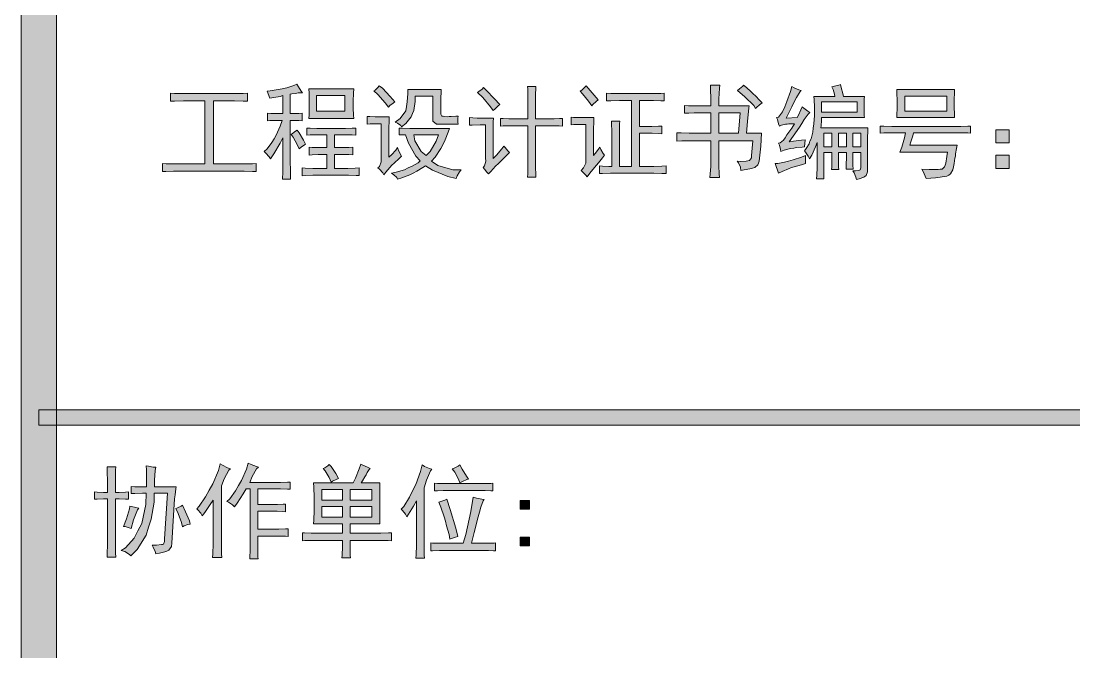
# Model space of a CAD drawing. Header units: millimetres. Extents: x 0 to 586, y 0 to 414.
# Drawn here: x 541.05 to 561.44, y 337.15 to 349.37 of the extents above; entities that cross this region are included whole.
import ezdxf

# ---------------------------------------------------------------- set-up
doc = ezdxf.new("R2010")
doc.units = ezdxf.units.MM

msp = doc.modelspace()

# ---------------------------------------------------------------- hatches: boundary and pattern name
h = msp.add_hatch(color=0)
h.dxf.hatch_style = 2
h.paths.add_polyline_path([(541.736139, 9.860139), (541.048222, 9.860139), (541.048222, 404.223361), (541.736139, 404.223361)])
h = msp.add_hatch(color=0)
h.dxf.hatch_style = 2
h.paths.add_polyline_path([(545.810722, 348.008222), (545.874222, 348.015278), (546.025917, 348.039972), (546.107056, 348.057611), (546.191722, 348.07525), (546.332833, 348.121111), (546.389278, 348.145806), (546.4175, 348.096417), (546.470417, 348.01175), (546.498639, 347.976472), (546.470417, 347.98), (546.413972, 347.98), (546.38575, 347.972944), (546.357528, 347.965889), (546.294028, 347.958833), (546.25875, 347.951778), (546.25875, 347.574306), (546.311667, 347.574306), (546.428083, 347.577833), (546.491583, 347.581361), (546.491583, 347.433194), (546.428083, 347.44025), (546.311667, 347.443778), (546.25875, 347.443778), (546.25875, 346.762917), (546.25875, 346.67825), (546.262278, 346.448944), (546.265806, 346.304306), (546.110583, 346.304306), (546.114111, 346.448944), (546.117639, 346.671194), (546.117639, 346.752333), (546.117639, 347.108639), (546.064722, 347.002806), (545.944778, 346.798194), (545.87775, 346.699417), (545.853056, 346.738222), (545.789556, 346.808778), (545.754278, 346.840528), (545.810722, 346.893444), (545.905972, 347.016917), (545.948306, 347.087472), (545.990639, 347.158028), (546.06825, 347.334417), (546.103528, 347.443778), (546.008278, 347.443778), (545.863639, 347.44025), (545.817778, 347.433194), (545.817778, 347.581361), (545.884806, 347.577833), (545.980056, 347.574306), (546.011806, 347.574306), (546.117639, 347.574306), (546.117639, 347.923556), (546.06825, 347.909444), (545.94125, 347.888278), (545.863639, 347.874167), (545.853056, 347.909444), (545.824833, 347.976472)])
h = msp.add_hatch(color=0)
h.paths.add_polyline_path([(547.489944, 348.054083), (547.486417, 347.969417), (547.479361, 347.814194), (547.479361, 347.743639), (547.479361, 347.680139), (547.486417, 347.546083), (547.489944, 347.482583), (546.622111, 347.482583), (546.625639, 347.553139), (546.629167, 347.69425), (546.629167, 347.761278), (546.629167, 347.824778), (546.625639, 347.972944), (546.622111, 348.054083)])
h.paths.add_polyline_path([(547.317083, 347.620167), (547.317083, 347.923556), (546.770278, 347.923556), (546.770278, 347.620167)])
h = msp.add_hatch(color=0)
h.dxf.hatch_style = 2
h.paths.add_polyline_path([(547.983833, 348.114056), (548.047333, 348.064667), (548.1955, 347.905917), (548.287222, 347.800083), (548.255472, 347.778917), (548.191972, 347.729528), (548.160222, 347.697778), (548.096722, 347.785972), (547.955611, 347.944722), (547.881528, 348.015278), (547.906222, 348.029389), (547.955611, 348.082306)])
h = msp.add_hatch(color=0)
h.dxf.hatch_style = 2
h.paths.add_polyline_path([(549.158583, 347.373222), (549.095083, 347.373222), (549.024528, 347.426139), (549.021, 347.482583), (549.021, 347.912972), (548.678806, 347.912972), (548.678806, 347.807139), (548.654111, 347.637806), (548.629417, 347.574306), (548.604722, 347.510806), (548.498889, 347.383806), (548.41775, 347.320306), (548.400111, 347.345), (548.340139, 347.390861), (548.294278, 347.412028), (548.389528, 347.479056), (548.498889, 347.627222), (548.513, 347.711889), (548.527111, 347.800083), (548.537694, 347.962361), (548.534167, 348.039972), (549.183278, 348.039972), (549.17975, 347.990583), (549.176222, 347.877694), (549.176222, 347.807139), (549.176222, 347.599), (549.176222, 347.56725), (549.197389, 347.528444), (549.218556, 347.524917), (549.239722, 347.517861), (549.299694, 347.514333), (549.3385, 347.517861), (549.377306, 347.517861), (549.4655, 347.524917), (549.514889, 347.528444), (549.507833, 347.489639), (549.507833, 347.412028), (549.514889, 347.373222)])
h = msp.add_hatch(color=0)
h.dxf.hatch_style = 2
h.paths.add_polyline_path([(550.001722, 348.078778), (550.054639, 348.025861), (550.213389, 347.863583), (550.319222, 347.750694), (550.287472, 347.722472), (550.220444, 347.6625), (550.188694, 347.637806), (550.139306, 347.708361), (549.987611, 347.88475), (549.888833, 347.983528), (549.913528, 348.004694), (549.9735, 348.050556)])
h = msp.add_hatch(color=0)
h.dxf.hatch_style = 2
h.paths.add_polyline_path([(550.8625, 347.472), (550.8625, 347.860056), (550.8625, 347.937667), (550.858972, 348.057611), (550.855444, 348.099944), (551.017722, 348.099944), (551.014194, 348.050556), (551.010667, 347.962361), (551.010667, 347.923556), (551.010667, 347.472), (551.328167, 347.472), (551.374028, 347.472), (551.472806, 347.479056), (551.52925, 347.482583), (551.52925, 347.334417), (551.469278, 347.337944), (551.374028, 347.341472), (551.335222, 347.341472), (551.010667, 347.341472), (551.010667, 346.568889), (551.010667, 346.523028), (551.014194, 346.410139), (551.017722, 346.343111), (550.855444, 346.343111), (550.858972, 346.410139), (550.8625, 346.5195), (550.8625, 346.561833), (550.8625, 347.341472), (550.559111, 347.341472), (550.502667, 347.341472), (550.38625, 347.337944), (550.329806, 347.334417), (550.329806, 347.482583), (550.38625, 347.479056), (550.495611, 347.472), (550.545, 347.472)])
h = msp.add_hatch(color=0)
h.dxf.hatch_style = 2
h.paths.add_polyline_path([(552.10075, 347.722472), (552.033722, 347.814194), (551.920833, 347.958833), (551.874972, 348.008222), (551.906722, 348.029389), (551.963167, 348.085833), (551.991389, 348.114056), (552.224222, 347.838889), (552.185417, 347.810667), (552.121917, 347.750694)])
h = msp.add_hatch(color=0)
h.paths.add_polyline_path([(554.404389, 347.722472), (554.404389, 347.853), (554.400861, 348.054083), (554.397333, 348.124639), (554.57725, 348.124639), (554.570194, 348.064667), (554.559611, 347.863583), (554.559611, 347.722472), (555.14875, 347.722472), (555.141694, 347.687194), (555.113472, 347.422611), (555.095833, 347.193306), (555.388639, 347.193306), (555.371, 346.942833), (555.33925, 346.657083), (555.328667, 346.618278), (555.314556, 346.583), (555.254583, 346.530083), (555.208722, 346.5195), (555.159333, 346.505389), (555.049972, 346.484222), (554.986472, 346.473639), (554.975889, 346.537139), (554.940611, 346.625333), (554.915917, 346.653556), (554.986472, 346.650028), (555.088778, 346.653556), (555.120528, 346.660611), (555.155806, 346.667667), (555.191083, 346.720583), (555.194611, 346.762917), (555.219306, 347.048667), (554.559611, 347.048667), (554.559611, 346.639444), (554.559611, 346.561833), (554.563139, 346.410139), (554.570194, 346.336056), (554.383222, 346.336056), (554.393806, 346.406611), (554.404389, 346.55125), (554.404389, 346.628861), (554.404389, 347.048667), (554.041028, 347.048667), (553.988111, 347.048667), (553.839944, 347.045139), (553.748222, 347.041611), (553.748222, 347.203889), (553.829361, 347.200361), (553.984583, 347.193306), (554.058667, 347.193306), (554.404389, 347.193306), (554.404389, 347.588417), (554.104528, 347.588417), (554.079833, 347.588417), (553.977528, 347.584889), (553.896389, 347.581361), (553.896389, 347.729528), (553.974, 347.726), (554.104528, 347.722472), (554.157444, 347.722472)])
h.paths.add_polyline_path([(554.940611, 347.193306), (554.972361, 347.588417), (554.559611, 347.588417), (554.559611, 347.193306)])
h = msp.add_hatch(color=0)
h.dxf.hatch_style = 2
h.paths.add_polyline_path([(555.039389, 348.124639), (555.092306, 348.082306), (555.184028, 347.997639), (555.226361, 347.958833), (555.268694, 347.9165), (555.353361, 347.828306), (555.395694, 347.782444), (555.349833, 347.743639), (555.289861, 347.690722), (555.272222, 347.673083), (555.236944, 347.729528), (555.064083, 347.902389), (554.922972, 348.022333), (554.961778, 348.054083), (555.02175, 348.103472)])
h = msp.add_hatch(color=0)
h.dxf.hatch_style = 2
h.paths.add_polyline_path([(556.154167, 348.022333), (556.133, 348.001167), (556.062444, 347.888278), (556.020111, 347.800083), (555.97425, 347.708361), (555.896639, 347.553139), (555.861361, 347.489639), (556.076556, 347.496694), (556.10125, 347.542556), (556.147111, 347.648389), (556.171806, 347.704833), (556.203556, 347.680139), (556.281167, 347.623694), (556.3235, 347.599), (556.29175, 347.563722), (556.210611, 347.457889), (556.16475, 347.383806), (556.122417, 347.31325), (555.998944, 347.136861), (555.921333, 347.031028), (556.002472, 347.041611), (556.157694, 347.05925), (556.231778, 347.069833), (556.217667, 346.93225), (556.171806, 346.928722), (556.065972, 346.918139), (556.009528, 346.907556), (555.949556, 346.9005), (555.826083, 346.865222), (555.759056, 346.840528), (555.752, 346.882861), (555.730833, 346.964), (555.713194, 347.002806), (555.744944, 347.006333), (555.811972, 347.05925), (555.843722, 347.108639), (555.879, 347.161556), (555.970722, 347.295611), (556.023639, 347.380278), (555.988361, 347.380278), (555.917806, 347.37675), (555.882528, 347.373222), (555.850778, 347.369694), (555.773167, 347.348528), (555.730833, 347.334417), (555.716722, 347.380278), (555.692028, 347.461417), (555.674389, 347.496694), (555.713194, 347.50375), (555.794333, 347.609583), (555.836667, 347.708361), (555.879, 347.807139), (555.946028, 348.004694), (555.970722, 348.099944), (556.016583, 348.071722), (556.108306, 348.032917)])
h = msp.add_hatch(color=0)
h.paths.add_polyline_path([(556.912639, 348.13875), (556.930278, 348.078778), (556.9585, 347.962361), (556.976139, 347.905917), (557.378306, 347.905917), (557.374778, 347.860056), (557.37125, 347.75775), (557.37125, 347.697778), (557.37125, 347.641333), (557.374778, 347.539028), (557.378306, 347.496694), (556.549278, 347.496694), (556.54575, 347.44025), (556.538694, 347.341472), (556.535167, 347.302667), (557.445333, 347.302667), (557.441806, 347.242694), (557.438278, 347.108639), (557.438278, 347.041611), (557.438278, 346.505389), (557.438278, 346.448944), (557.413583, 346.374861), (557.388889, 346.36075), (557.364194, 346.343111), (557.279528, 346.311361), (557.223083, 346.29725), (557.2125, 346.343111), (557.177222, 346.427778), (557.152528, 346.466583), (557.205444, 346.466583), (557.272472, 346.473639), (557.283056, 346.480694), (557.297167, 346.484222), (557.30775, 346.526556), (557.30775, 346.561833), (557.30775, 346.822889), (557.152528, 346.822889), (557.152528, 346.738222), (557.156056, 346.575944), (557.159583, 346.498333), (557.022, 346.498333), (557.025528, 346.575944), (557.029056, 346.738222), (557.029056, 346.822889), (556.873833, 346.822889), (556.873833, 346.702944), (556.877361, 346.537139), (556.880889, 346.491278), (556.743306, 346.491278), (556.746833, 346.537139), (556.750361, 346.702944), (556.750361, 346.822889), (556.595139, 346.822889), (556.595139, 346.311361), (556.4505, 346.311361), (556.457556, 346.385444), (556.464611, 346.530083), (556.464611, 346.600639), (556.464611, 347.016917), (556.432861, 346.93225), (556.358778, 346.7735), (556.316444, 346.699417), (556.29175, 346.748806), (556.238833, 346.826417), (556.217667, 346.854639), (556.252944, 346.9005), (556.305861, 346.992222), (556.3235, 347.041611), (556.344667, 347.087472), (556.376417, 347.214472), (556.387, 347.295611), (556.397583, 347.37675), (556.411694, 347.539028), (556.411694, 347.620167), (556.411694, 347.701306), (556.404639, 347.845944), (556.401111, 347.905917), (556.803278, 347.905917), (556.796222, 347.94825), (556.771528, 348.0435), (556.750361, 348.092889), (556.79975, 348.103472), (556.880889, 348.128167)])
h.paths.add_polyline_path([(557.237194, 347.606056), (557.237194, 347.800083), (556.549278, 347.800083), (556.549278, 347.606056)])
h.paths.add_polyline_path([(557.029056, 346.93225), (557.029056, 347.193306), (556.873833, 347.193306), (556.873833, 346.93225)])
h.paths.add_polyline_path([(557.30775, 346.93225), (557.30775, 347.193306), (557.152528, 347.193306), (557.152528, 346.93225)])
h.paths.add_polyline_path([(556.750361, 346.93225), (556.750361, 347.193306), (556.595139, 347.193306), (556.595139, 346.93225)])
h = msp.add_hatch(color=0)
h.paths.add_polyline_path([(559.124556, 348.039972), (559.121028, 347.98), (559.1175, 347.849472), (559.1175, 347.775389), (559.1175, 347.701306), (559.121028, 347.563722), (559.124556, 347.496694), (558.002722, 347.496694), (558.00625, 347.549611), (558.013306, 347.680139), (558.013306, 347.750694), (558.013306, 347.828306), (558.00625, 347.972944), (558.002722, 348.039972)])
h.paths.add_polyline_path([(558.972861, 347.620167), (558.972861, 347.912972), (558.157944, 347.912972), (558.157944, 347.620167)])
h = msp.add_hatch(color=0)
h.dxf.hatch_style = 2
h.paths.add_polyline_path([(545.091056, 347.962361), (545.182778, 347.962361), (545.352111, 347.965889), (545.429722, 347.969417), (545.429722, 347.814194), (545.352111, 347.817722), (545.182778, 347.82125), (545.091056, 347.82125), (544.773556, 347.82125), (544.773556, 346.600639), (545.2745, 346.600639), (545.366222, 346.600639), (545.5285, 346.604167), (545.599056, 346.607694), (545.599056, 346.452472), (545.5285, 346.456), (545.36975, 346.459528), (545.285083, 346.459528), (544.085639, 346.459528), (543.997444, 346.459528), (543.852806, 346.456), (543.789306, 346.452472), (543.789306, 346.607694), (543.856333, 346.604167), (544.008028, 346.600639), (544.092694, 346.600639), (544.604222, 346.600639), (544.604222, 347.82125), (544.293778, 347.82125), (544.191472, 347.82125), (544.018611, 347.817722), (543.944528, 347.814194), (543.944528, 347.969417), (544.018611, 347.965889), (544.191472, 347.962361), (544.293778, 347.962361)])
h = msp.add_hatch(color=0)
h.dxf.hatch_style = 2
h.paths.add_polyline_path([(553.215528, 347.962361), (553.293139, 347.962361), (553.43425, 347.965889), (553.501278, 347.969417), (553.501278, 347.82125), (553.43425, 347.824778), (553.293139, 347.828306), (553.215528, 347.828306), (553.0215, 347.828306), (553.0215, 347.327361), (553.197889, 347.327361), (553.264917, 347.327361), (553.391917, 347.330889), (553.455417, 347.334417), (553.455417, 347.18625), (553.395444, 347.189778), (553.268444, 347.193306), (553.197889, 347.193306), (553.0215, 347.193306), (553.0215, 346.55125), (553.236694, 346.55125), (553.303722, 346.55125), (553.455417, 346.558306), (553.540083, 346.561833), (553.540083, 346.413667), (553.455417, 346.417194), (553.303722, 346.420722), (553.236694, 346.420722), (552.555833, 346.420722), (552.464111, 346.420722), (552.308889, 346.417194), (552.248917, 346.413667), (552.248917, 346.561833), (552.308889, 346.558306), (552.428833, 346.55125), (552.488806, 346.55125), (552.488806, 347.158028), (552.488806, 347.239167), (552.48175, 347.373222), (552.478222, 347.426139), (552.6405, 347.426139), (552.636972, 347.37675), (552.633444, 347.242694), (552.633444, 347.158028), (552.633444, 346.55125), (552.866278, 346.55125), (552.866278, 347.828306), (552.728694, 347.828306), (552.636972, 347.828306), (552.467639, 347.824778), (552.3865, 347.82125), (552.3865, 347.969417), (552.467639, 347.965889), (552.636972, 347.962361), (552.728694, 347.962361)])
h = msp.add_hatch(color=0)
h.dxf.hatch_style = 2
h.paths.add_polyline_path([(548.177861, 347.510806), (548.174333, 347.443778), (548.170806, 347.288556), (548.170806, 347.203889), (548.170806, 346.731167), (548.220194, 346.777028), (548.304861, 346.86875), (548.340139, 346.918139), (548.350722, 346.879333), (548.389528, 346.798194), (548.41775, 346.752333), (548.368361, 346.706472), (548.273111, 346.618278), (548.230778, 346.575944), (548.188444, 346.533611), (548.110833, 346.441889), (548.075556, 346.388972), (548.050861, 346.431306), (547.990889, 346.498333), (547.959139, 346.523028), (547.990889, 346.55125), (548.022639, 346.642972), (548.022639, 346.699417), (548.022639, 347.380278), (547.9415, 347.380278), (547.807444, 347.37675), (547.751, 347.373222), (547.751, 347.521389), (547.800389, 347.517861), (547.906222, 347.510806), (547.959139, 347.510806)])
h = msp.add_hatch(color=0)
h.dxf.hatch_style = 2
h.paths.add_polyline_path([(550.19575, 347.489639), (550.192222, 347.415556), (550.188694, 347.260333), (550.188694, 347.179194), (550.188694, 346.706472), (550.255722, 346.7735), (550.358028, 346.893444), (550.396833, 346.946361), (550.421528, 346.918139), (550.474444, 346.854639), (550.506194, 346.822889), (550.291, 346.607694), (550.238083, 346.558306), (550.142833, 346.456), (550.096972, 346.406611), (550.06875, 346.441889), (550.019361, 346.501861), (549.994667, 346.530083), (550.022889, 346.561833), (550.047583, 346.653556), (550.040528, 346.713528), (550.040528, 347.359111), (549.938222, 347.359111), (549.783, 347.352056), (549.733611, 347.348528), (549.733611, 347.496694), (549.793583, 347.493167), (549.87825, 347.489639), (549.902944, 347.489639)])
h = msp.add_hatch(color=0)
h.dxf.hatch_style = 2
h.paths.add_polyline_path([(551.892611, 346.473639), (551.938472, 346.523028), (551.984333, 346.618278), (551.984333, 346.667667), (551.984333, 347.366167), (551.913778, 347.366167), (551.860861, 347.366167), (551.7515, 347.362639), (551.698583, 347.359111), (551.698583, 347.50375), (551.747972, 347.500222), (551.857333, 347.496694), (551.913778, 347.496694), (552.139556, 347.496694), (552.136028, 347.422611), (552.1325, 347.267389), (552.1325, 347.18625), (552.1325, 346.762917), (552.167778, 346.80525), (552.22775, 346.886389), (552.255972, 346.925194), (552.273611, 346.882861), (552.319472, 346.80525), (552.347694, 346.769972), (552.305361, 346.720583), (552.22775, 346.625333), (552.188944, 346.579472), (552.153667, 346.533611), (552.061944, 346.420722), (552.009028, 346.350167), (551.980806, 346.385444), (551.920833, 346.448944)])
h = msp.add_hatch(color=0)
h.dxf.hatch_style = 2
h.paths.add_polyline_path([(546.396333, 347.256806), (546.435139, 347.200361), (546.516278, 347.062778), (546.558611, 346.985167), (546.537444, 346.971056), (546.473944, 346.925194), (546.435139, 346.893444), (546.396333, 346.978111), (546.318722, 347.119222), (546.279917, 347.172139), (546.304611, 347.189778), (546.364583, 347.232111)])
h = msp.add_hatch(color=0)
h.dxf.hatch_style = 2
h.paths.add_polyline_path([(547.264167, 347.288556), (547.327667, 347.288556), (547.458194, 347.292083), (547.52875, 347.295611), (547.52875, 347.158028), (547.458194, 347.161556), (547.327667, 347.165083), (547.264167, 347.165083), (547.116, 347.165083), (547.116, 346.918139), (547.200667, 346.918139), (547.260639, 346.918139), (547.394694, 346.921667), (547.472306, 346.925194), (547.472306, 346.777028), (547.394694, 346.780556), (547.271222, 346.784083), (547.225361, 346.784083), (547.116, 346.784083), (547.116, 346.512444), (547.302972, 346.512444), (547.373528, 346.512444), (547.518167, 346.5195), (547.595778, 346.523028), (547.595778, 346.374861), (547.535806, 346.378389), (547.387639, 346.381917), (547.302972, 346.381917), (546.784389, 346.381917), (546.699722, 346.381917), (546.551556, 346.374861), (546.491583, 346.367806), (546.491583, 346.523028), (546.551556, 346.5195), (546.699722, 346.512444), (546.784389, 346.512444), (546.971361, 346.512444), (546.971361, 346.784083), (546.862, 346.784083), (546.7985, 346.784083), (546.685611, 346.777028), (546.629167, 346.769972), (546.629167, 346.925194), (546.685611, 346.921667), (546.7985, 346.918139), (546.862, 346.918139), (546.971361, 346.918139), (546.971361, 347.165083), (546.847889, 347.165083), (546.777333, 347.165083), (546.646806, 347.161556), (546.583306, 347.158028), (546.583306, 347.295611), (546.646806, 347.292083), (546.777333, 347.288556), (546.847889, 347.288556)])
h = msp.add_hatch(color=0)
h.paths.add_polyline_path([(548.371889, 347.295611), (548.431861, 347.292083), (548.572972, 347.288556), (548.650583, 347.288556), (549.345556, 347.288556), (549.320861, 347.218), (549.257361, 347.066306), (549.218556, 346.981639), (549.176222, 346.9005), (549.066861, 346.734694), (548.996306, 346.653556), (549.119778, 346.572417), (549.409056, 346.48775), (549.571333, 346.484222), (549.539583, 346.448944), (549.493722, 346.367806), (549.476083, 346.321944), (549.310278, 346.357222), (549.013944, 346.477167), (548.879889, 346.561833), (548.8305, 346.530083), (548.710556, 346.463056), (548.64, 346.42425), (548.572972, 346.388972), (548.421278, 346.329), (548.340139, 346.304306), (548.326028, 346.336056), (548.266056, 346.3925), (548.223722, 346.420722), (548.308389, 346.438361), (548.470667, 346.48775), (548.54475, 346.523028), (548.618833, 346.558306), (548.73525, 346.625333), (548.774056, 346.660611), (548.689389, 346.748806), (548.548278, 347.002806), (548.495361, 347.165083), (548.371889, 347.165083)])
h.paths.add_polyline_path([(548.890472, 346.762917), (548.968083, 346.840528), (549.088028, 347.041611), (549.130361, 347.165083), (548.650583, 347.165083), (548.675278, 347.045139), (548.795222, 346.844056)])
h = msp.add_hatch(color=0)
h.dxf.hatch_style = 2
h.paths.add_polyline_path([(559.173944, 347.327361), (559.2445, 347.327361), (559.378556, 347.330889), (559.435, 347.334417), (559.435, 347.193306), (559.378556, 347.200361), (559.2445, 347.203889), (559.173944, 347.203889), (558.330806, 347.203889), (558.313167, 347.147444), (558.277889, 347.0275), (558.26025, 346.964), (559.173944, 346.964), (559.159833, 346.9005), (559.142194, 346.798194), (559.138667, 346.752333), (559.131611, 346.71), (559.113972, 346.607694), (559.103389, 346.547722), (559.092806, 346.48775), (559.043417, 346.406611), (559.011667, 346.385444), (558.976389, 346.364278), (558.754139, 346.332528), (558.570694, 346.321944), (558.553056, 346.364278), (558.51425, 346.452472), (558.493083, 346.498333), (558.630667, 346.494806), (558.807056, 346.494806), (558.842333, 346.498333), (558.881139, 346.501861), (558.930528, 346.544194), (558.941111, 346.579472), (558.951694, 346.618278), (558.976389, 346.74175), (558.986972, 346.829944), (558.066222, 346.829944), (558.1015, 346.925194), (558.154417, 347.108639), (558.175583, 347.203889), (557.988611, 347.203889), (557.907472, 347.203889), (557.755778, 347.200361), (557.685222, 347.193306), (557.685222, 347.334417), (557.755778, 347.330889), (557.907472, 347.327361), (557.988611, 347.327361)])
h = msp.add_hatch(color=0)
h.dxf.hatch_style = 2
h.paths.add_polyline_path([(559.921833, 347.263861), (560.179361, 347.263861), (560.179361, 347.009861), (559.921833, 347.009861)])
h = msp.add_hatch(color=0)
h.dxf.hatch_style = 2
h.paths.add_polyline_path([(556.238833, 346.762917), (556.235306, 346.720583), (556.235306, 346.642972), (556.238833, 346.607694), (556.157694, 346.586528), (556.020111, 346.547722), (555.963667, 346.530083), (555.91075, 346.508917), (555.78375, 346.456), (555.713194, 346.420722), (555.653222, 346.607694), (555.699083, 346.611222), (555.829611, 346.635917), (555.91075, 346.657083), (555.995417, 346.67825), (556.157694, 346.731167)])
h = msp.add_hatch(color=0)
h.dxf.hatch_style = 2
h.paths.add_polyline_path([(559.921833, 346.769972), (560.179361, 346.769972), (560.179361, 346.512444), (559.921833, 346.512444)])
h = msp.add_hatch(color=0)
h.dxf.hatch_style = 2
h.paths.add_polyline_path([(575.772139, 341.838139), (575.772139, 341.541806), (541.390417, 341.541806), (541.390417, 341.838139)])
h = msp.add_hatch(color=0)
h.dxf.hatch_style = 2
h.paths.add_polyline_path([(542.720389, 340.240056), (542.720389, 340.427028), (542.716861, 340.673972), (542.713333, 340.737472), (542.886194, 340.737472), (542.879139, 340.673972), (542.875611, 340.427028), (542.875611, 340.240056), (542.949694, 340.240056), (543.073167, 340.247111), (543.126083, 340.250639), (543.126083, 340.109528), (543.073167, 340.113056), (542.949694, 340.116583), (542.875611, 340.116583), (542.875611, 339.266389), (542.875611, 339.213472), (542.879139, 339.072361), (542.886194, 338.987694), (542.713333, 338.987694), (542.716861, 339.072361), (542.720389, 339.213472), (542.720389, 339.266389), (542.720389, 340.116583), (542.646306, 340.116583), (542.519306, 340.113056), (542.473444, 340.109528), (542.473444, 340.250639), (542.519306, 340.247111), (542.646306, 340.240056)])
h = msp.add_hatch(color=0)
h.dxf.hatch_style = 2
h.paths.add_polyline_path([(543.478861, 340.349417), (543.478861, 340.472889), (543.475333, 340.6775), (543.471806, 340.758639), (543.514139, 340.748056), (543.609389, 340.733944), (543.658778, 340.730417), (543.644667, 340.666917), (543.630556, 340.476417), (543.634083, 340.349417), (544.053889, 340.349417), (544.046833, 340.314139), (544.029194, 340.197722), (544.022139, 340.116583), (543.969222, 339.259333), (543.958639, 339.195833), (543.912778, 339.12175), (543.873972, 339.107639), (543.835167, 339.093528), (543.729333, 339.065306), (543.658778, 339.051194), (543.644667, 339.100583), (543.609389, 339.18525), (543.588222, 339.220528), (543.669361, 339.224056), (543.768139, 339.231111), (543.785778, 339.234639), (543.803417, 339.238167), (543.824583, 339.294611), (543.828111, 339.344), (543.881028, 340.225944), (543.627028, 340.225944), (543.6235, 340.053083), (543.570583, 339.725), (543.517667, 339.569778), (543.468278, 339.414556), (543.295417, 339.135861), (543.171944, 339.012389), (543.14725, 339.040611), (543.055528, 339.097056), (542.984972, 339.118222), (543.073167, 339.167611), (543.235444, 339.354583), (543.309528, 339.499222), (543.383611, 339.640333), (543.46475, 340.007222), (543.471806, 340.225944), (543.397722, 340.225944), (543.253083, 340.222417), (543.179, 340.218889), (543.179, 340.356472), (543.253083, 340.352944), (543.404778, 340.349417)])
h = msp.add_hatch(color=0)
h.dxf.hatch_style = 2
h.paths.add_polyline_path([(545.105167, 340.698667), (545.069889, 340.670444), (544.981694, 340.504639), (544.928778, 340.367056), (544.928778, 339.37575), (544.928778, 339.252278), (544.932306, 339.054722), (544.935833, 338.980639), (544.755917, 338.980639), (544.759444, 339.051194), (544.7665, 339.245222), (544.7665, 339.368694), (544.7665, 340.095417), (544.710056, 340.007222), (544.60775, 339.855528), (544.554833, 339.792028), (544.526611, 339.837889), (544.470167, 339.904917), (544.449, 339.926083), (544.498389, 339.979), (544.618333, 340.158917), (544.692417, 340.285917), (544.762972, 340.409389), (544.868806, 340.666917), (544.904083, 340.797444), (544.946417, 340.77275), (545.048722, 340.719833)])
h = msp.add_hatch(color=0)
h.dxf.hatch_style = 2
h.paths.add_polyline_path([(545.648444, 340.730417), (545.609639, 340.698667), (545.521444, 340.5505), (545.475583, 340.434083), (545.987111, 340.434083), (546.071778, 340.434083), (546.209361, 340.437611), (546.25875, 340.441139), (546.25875, 340.303556), (546.209361, 340.307083), (546.071778, 340.310611), (545.987111, 340.310611), (545.630806, 340.310611), (545.630806, 340.01075), (545.948306, 340.01075), (546.015333, 340.01075), (546.121167, 340.014278), (546.167028, 340.017806), (546.167028, 339.869639), (546.114111, 339.873167), (546.008278, 339.876694), (545.948306, 339.876694), (545.630806, 339.876694), (545.630806, 339.530972), (545.965944, 339.530972), (546.040028, 339.530972), (546.170556, 339.5345), (546.219944, 339.538028), (546.219944, 339.389861), (546.170556, 339.393389), (546.047083, 339.396917), (545.973, 339.396917), (545.630806, 339.396917), (545.630806, 339.252278), (545.630806, 339.142917), (545.634333, 338.99475), (545.637861, 338.955944), (545.475583, 338.955944), (545.479111, 338.998278), (545.486167, 339.114694), (545.486167, 339.188778), (545.486167, 340.310611), (545.408556, 340.310611), (545.348583, 340.211833), (545.235694, 340.035444), (545.182778, 339.964889), (545.140444, 340.000167), (545.066361, 340.053083), (545.034611, 340.063667), (545.091056, 340.116583), (545.200417, 340.271806), (545.260389, 340.374111), (545.316833, 340.472889), (545.412083, 340.691611), (545.447361, 340.808028), (545.503806, 340.779806), (545.606111, 340.741)])
h = msp.add_hatch(color=0)
h.paths.add_polyline_path([(547.997944, 340.427028), (547.997944, 339.636806), (547.419389, 339.636806), (547.419389, 339.453361), (547.930917, 339.453361), (548.015583, 339.453361), (548.160222, 339.456889), (548.223722, 339.460417), (548.223722, 339.305194), (548.156694, 339.308722), (548.012056, 339.31225), (547.930917, 339.31225), (547.419389, 339.31225), (547.419389, 339.192306), (547.422917, 339.022972), (547.426444, 338.973583), (547.257111, 338.973583), (547.264167, 339.022972), (547.271222, 339.192306), (547.271222, 339.31225), (546.770278, 339.31225), (546.675028, 339.31225), (546.540972, 339.308722), (546.498639, 339.305194), (546.498639, 339.460417), (546.537444, 339.456889), (546.664444, 339.453361), (546.752639, 339.453361), (547.271222, 339.453361), (547.271222, 339.636806), (546.713833, 339.636806), (546.717361, 339.703833), (546.720889, 339.894333), (546.720889, 340.017806), (546.720889, 340.141278), (546.717361, 340.345889), (546.713833, 340.427028), (547.479361, 340.427028), (547.521694, 340.515222), (547.595778, 340.698667), (547.627528, 340.790389), (547.666333, 340.77275), (547.754528, 340.730417), (547.807444, 340.705722), (547.789806, 340.688083), (547.751, 340.628111), (547.729833, 340.585778), (547.705139, 340.546972), (547.659278, 340.465833), (547.634583, 340.427028)])
h.paths.add_polyline_path([(547.842722, 339.760278), (547.842722, 339.971944), (547.419389, 339.971944), (547.419389, 339.760278)])
h.paths.add_polyline_path([(547.842722, 340.095417), (547.842722, 340.2965), (547.419389, 340.2965), (547.419389, 340.095417)])
h.paths.add_polyline_path([(547.271222, 339.760278), (547.271222, 339.971944), (546.869056, 339.971944), (546.869056, 339.760278)])
h.paths.add_polyline_path([(547.271222, 340.095417), (547.271222, 340.2965), (546.869056, 340.2965), (546.869056, 340.095417)])
h = msp.add_hatch(color=0)
h.dxf.hatch_style = 2
h.paths.add_polyline_path([(547.017222, 340.783333), (547.056028, 340.741), (547.144222, 340.606944), (547.193611, 340.511694), (547.151278, 340.494056), (547.080722, 340.458778), (547.056028, 340.441139), (547.017222, 340.529333), (546.939611, 340.659861), (546.900806, 340.705722), (546.929028, 340.719833), (546.985472, 340.758639)])
h = msp.add_hatch(color=0)
h.dxf.hatch_style = 2
h.paths.add_polyline_path([(549.003361, 340.691611), (548.978667, 340.663389), (548.901056, 340.479944), (548.851667, 340.32825), (548.851667, 339.344), (548.851667, 339.220528), (548.855194, 339.030028), (548.858722, 338.966528), (548.689389, 338.966528), (548.696444, 339.033556), (548.7035, 339.220528), (548.7035, 339.336944), (548.7035, 340.077778), (548.647056, 339.975472), (548.551806, 339.82025), (548.516528, 339.770861), (548.491833, 339.82025), (548.435389, 339.894333), (548.410694, 339.9155), (548.460083, 339.971944), (548.569444, 340.148333), (548.629417, 340.271806), (548.689389, 340.395278), (548.781111, 340.649278), (548.812861, 340.776278), (548.86225, 340.744528), (548.9575, 340.702194)])
h = msp.add_hatch(color=0)
h.dxf.hatch_style = 2
h.paths.add_polyline_path([(549.546639, 340.776278), (549.5925, 340.695139), (549.673639, 340.554028), (549.708917, 340.497583), (549.677167, 340.490528), (549.596028, 340.45525), (549.546639, 340.427028), (549.518417, 340.497583), (549.447861, 340.631639), (549.398472, 340.698667), (549.437278, 340.712778), (549.511361, 340.751583)])
h = msp.add_hatch(color=0)
h.dxf.hatch_style = 2
h.paths.add_polyline_path([(549.9735, 340.412917), (550.040528, 340.412917), (550.146361, 340.416444), (550.181639, 340.419972), (550.181639, 340.271806), (550.146361, 340.275333), (550.037, 340.278861), (549.962917, 340.278861), (549.275, 340.278861), (549.222083, 340.278861), (549.109194, 340.275333), (549.05275, 340.271806), (549.05275, 340.419972), (549.112722, 340.416444), (549.225611, 340.412917), (549.275, 340.412917)])
h = msp.add_hatch(color=0)
h.dxf.hatch_style = 2
h.paths.add_polyline_path([(550.012306, 340.102472), (549.994667, 340.077778), (549.952333, 339.957833), (549.927639, 339.862583), (549.899417, 339.767333), (549.821806, 339.463944), (549.772417, 339.259333), (550.033472, 339.259333), (550.107556, 339.259333), (550.209861, 339.262861), (550.234556, 339.266389), (550.234556, 339.111167), (550.199278, 339.114694), (550.1005, 339.118222), (550.033472, 339.118222), (549.24325, 339.118222), (549.148, 339.118222), (549.017472, 339.114694), (548.982194, 339.111167), (548.982194, 339.266389), (549.017472, 339.262861), (549.140944, 339.259333), (549.229139, 339.259333), (549.610139, 339.259333), (549.659528, 339.428667), (549.754778, 339.873167), (549.800639, 340.148333), (549.864139, 340.134222), (549.969972, 340.109528)])
h = msp.add_hatch(color=0)
h.dxf.hatch_style = 2
h.paths.add_polyline_path([(549.292639, 340.109528), (549.359667, 339.911972), (549.469028, 339.552139), (549.507833, 339.389861), (549.461972, 339.37575), (549.384361, 339.347528), (549.352611, 339.336944), (549.334972, 339.425139), (549.289111, 339.598), (549.264417, 339.686194), (549.239722, 339.770861), (549.176222, 339.954306), (549.137417, 340.056611), (549.176222, 340.063667), (549.253833, 340.091889)])
h = msp.add_hatch(color=0)
h.dxf.hatch_style = 2
h.paths.add_polyline_path([(550.89425, 339.9155), (550.714333, 339.9155), (550.714333, 340.088361), (550.89425, 340.088361)])
h = msp.add_hatch(color=0)
h.dxf.hatch_style = 2
h.paths.add_polyline_path([(543.327167, 339.940194), (543.302472, 339.908444), (543.228389, 339.710889), (543.179, 339.545083), (543.140194, 339.559194), (543.066111, 339.580361), (543.030833, 339.583889), (543.087278, 339.728528), (543.14725, 339.926083), (543.154306, 339.979), (543.186056, 339.968417), (543.270722, 339.94725)])
h = msp.add_hatch(color=0)
h.dxf.hatch_style = 2
h.paths.add_polyline_path([(544.177361, 339.993111), (544.233806, 339.869639), (544.307889, 339.689722), (544.325528, 339.62975), (544.279667, 339.622694), (544.209111, 339.594472), (544.177361, 339.576833), (544.152667, 339.657972), (544.089167, 339.834361), (544.046833, 339.933139), (544.078583, 339.943722), (544.145611, 339.975472)])
h = msp.add_hatch(color=0)
h.dxf.hatch_style = 2
h.paths.add_polyline_path([(550.89425, 339.206417), (550.714333, 339.206417), (550.714333, 339.37575), (550.89425, 339.37575)])

# ---------------------------------------------------------------- linework, layer by layer
at = {"color": 0, "lineweight": 0}
for points in [[(541.736139, 9.860139), (541.048222, 9.860139), (541.048222, 404.223361), (541.736139, 404.223361)], [(545.810722, 348.008222), (545.874222, 348.015278), (546.025917, 348.039972), (546.107056, 348.057611), (546.191722, 348.07525), (546.332833, 348.121111), (546.389278, 348.145806), (546.4175, 348.096417), (546.470417, 348.01175), (546.498639, 347.976472), (546.470417, 347.98), (546.413972, 347.98), (546.38575, 347.972944), (546.357528, 347.965889), (546.294028, 347.958833), (546.25875, 347.951778), (546.25875, 347.574306), (546.311667, 347.574306), (546.428083, 347.577833), (546.491583, 347.581361), (546.491583, 347.433194), (546.428083, 347.44025), (546.311667, 347.443778), (546.25875, 347.443778), (546.25875, 346.762917), (546.25875, 346.67825), (546.262278, 346.448944), (546.265806, 346.304306), (546.110583, 346.304306), (546.114111, 346.448944), (546.117639, 346.671194), (546.117639, 346.752333), (546.117639, 347.108639), (546.064722, 347.002806), (545.944778, 346.798194), (545.87775, 346.699417), (545.853056, 346.738222), (545.789556, 346.808778), (545.754278, 346.840528), (545.810722, 346.893444), (545.905972, 347.016917), (545.948306, 347.087472), (545.990639, 347.158028), (546.06825, 347.334417), (546.103528, 347.443778), (546.008278, 347.443778), (545.863639, 347.44025), (545.817778, 347.433194), (545.817778, 347.581361), (545.884806, 347.577833), (545.980056, 347.574306), (546.011806, 347.574306), (546.117639, 347.574306), (546.117639, 347.923556), (546.06825, 347.909444), (545.94125, 347.888278), (545.863639, 347.874167), (545.853056, 347.909444), (545.824833, 347.976472)], [(547.489944, 348.054083), (547.486417, 347.969417), (547.479361, 347.814194), (547.479361, 347.743639), (547.479361, 347.680139), (547.486417, 347.546083), (547.489944, 347.482583), (546.622111, 347.482583), (546.625639, 347.553139), (546.629167, 347.69425), (546.629167, 347.761278), (546.629167, 347.824778), (546.625639, 347.972944), (546.622111, 348.054083)], [(547.983833, 348.114056), (548.047333, 348.064667), (548.1955, 347.905917), (548.287222, 347.800083), (548.255472, 347.778917), (548.191972, 347.729528), (548.160222, 347.697778), (548.096722, 347.785972), (547.955611, 347.944722), (547.881528, 348.015278), (547.906222, 348.029389), (547.955611, 348.082306)], [(549.158583, 347.373222), (549.095083, 347.373222), (549.024528, 347.426139), (549.021, 347.482583), (549.021, 347.912972), (548.678806, 347.912972), (548.678806, 347.807139), (548.654111, 347.637806), (548.629417, 347.574306), (548.604722, 347.510806), (548.498889, 347.383806), (548.41775, 347.320306), (548.400111, 347.345), (548.340139, 347.390861), (548.294278, 347.412028), (548.389528, 347.479056), (548.498889, 347.627222), (548.513, 347.711889), (548.527111, 347.800083), (548.537694, 347.962361), (548.534167, 348.039972), (549.183278, 348.039972), (549.17975, 347.990583), (549.176222, 347.877694), (549.176222, 347.807139), (549.176222, 347.599), (549.176222, 347.56725), (549.197389, 347.528444), (549.218556, 347.524917), (549.239722, 347.517861), (549.299694, 347.514333), (549.3385, 347.517861), (549.377306, 347.517861), (549.4655, 347.524917), (549.514889, 347.528444), (549.507833, 347.489639), (549.507833, 347.412028), (549.514889, 347.373222)], [(550.001722, 348.078778), (550.054639, 348.025861), (550.213389, 347.863583), (550.319222, 347.750694), (550.287472, 347.722472), (550.220444, 347.6625), (550.188694, 347.637806), (550.139306, 347.708361), (549.987611, 347.88475), (549.888833, 347.983528), (549.913528, 348.004694), (549.9735, 348.050556)], [(550.8625, 347.472), (550.8625, 347.860056), (550.8625, 347.937667), (550.858972, 348.057611), (550.855444, 348.099944), (551.017722, 348.099944), (551.014194, 348.050556), (551.010667, 347.962361), (551.010667, 347.923556), (551.010667, 347.472), (551.328167, 347.472), (551.374028, 347.472), (551.472806, 347.479056), (551.52925, 347.482583), (551.52925, 347.334417), (551.469278, 347.337944), (551.374028, 347.341472), (551.335222, 347.341472), (551.010667, 347.341472), (551.010667, 346.568889), (551.010667, 346.523028), (551.014194, 346.410139), (551.017722, 346.343111), (550.855444, 346.343111), (550.858972, 346.410139), (550.8625, 346.5195), (550.8625, 346.561833), (550.8625, 347.341472), (550.559111, 347.341472), (550.502667, 347.341472), (550.38625, 347.337944), (550.329806, 347.334417), (550.329806, 347.482583), (550.38625, 347.479056), (550.495611, 347.472), (550.545, 347.472)], [(552.10075, 347.722472), (552.033722, 347.814194), (551.920833, 347.958833), (551.874972, 348.008222), (551.906722, 348.029389), (551.963167, 348.085833), (551.991389, 348.114056), (552.224222, 347.838889), (552.185417, 347.810667), (552.121917, 347.750694)], [(554.404389, 347.722472), (554.404389, 347.853), (554.400861, 348.054083), (554.397333, 348.124639), (554.57725, 348.124639), (554.570194, 348.064667), (554.559611, 347.863583), (554.559611, 347.722472), (555.14875, 347.722472), (555.141694, 347.687194), (555.113472, 347.422611), (555.095833, 347.193306), (555.388639, 347.193306), (555.371, 346.942833), (555.33925, 346.657083), (555.328667, 346.618278), (555.314556, 346.583), (555.254583, 346.530083), (555.208722, 346.5195), (555.159333, 346.505389), (555.049972, 346.484222), (554.986472, 346.473639), (554.975889, 346.537139), (554.940611, 346.625333), (554.915917, 346.653556), (554.986472, 346.650028), (555.088778, 346.653556), (555.120528, 346.660611), (555.155806, 346.667667), (555.191083, 346.720583), (555.194611, 346.762917), (555.219306, 347.048667), (554.559611, 347.048667), (554.559611, 346.639444), (554.559611, 346.561833), (554.563139, 346.410139), (554.570194, 346.336056), (554.383222, 346.336056), (554.393806, 346.406611), (554.404389, 346.55125), (554.404389, 346.628861), (554.404389, 347.048667), (554.041028, 347.048667), (553.988111, 347.048667), (553.839944, 347.045139), (553.748222, 347.041611), (553.748222, 347.203889), (553.829361, 347.200361), (553.984583, 347.193306), (554.058667, 347.193306), (554.404389, 347.193306), (554.404389, 347.588417), (554.104528, 347.588417), (554.079833, 347.588417), (553.977528, 347.584889), (553.896389, 347.581361), (553.896389, 347.729528), (553.974, 347.726), (554.104528, 347.722472), (554.157444, 347.722472)], [(555.039389, 348.124639), (555.092306, 348.082306), (555.184028, 347.997639), (555.226361, 347.958833), (555.268694, 347.9165), (555.353361, 347.828306), (555.395694, 347.782444), (555.349833, 347.743639), (555.289861, 347.690722), (555.272222, 347.673083), (555.236944, 347.729528), (555.064083, 347.902389), (554.922972, 348.022333), (554.961778, 348.054083), (555.02175, 348.103472)], [(556.154167, 348.022333), (556.133, 348.001167), (556.062444, 347.888278), (556.020111, 347.800083), (555.97425, 347.708361), (555.896639, 347.553139), (555.861361, 347.489639), (556.076556, 347.496694), (556.10125, 347.542556), (556.147111, 347.648389), (556.171806, 347.704833), (556.203556, 347.680139), (556.281167, 347.623694), (556.3235, 347.599), (556.29175, 347.563722), (556.210611, 347.457889), (556.16475, 347.383806), (556.122417, 347.31325), (555.998944, 347.136861), (555.921333, 347.031028), (556.002472, 347.041611), (556.157694, 347.05925), (556.231778, 347.069833), (556.217667, 346.93225), (556.171806, 346.928722), (556.065972, 346.918139), (556.009528, 346.907556), (555.949556, 346.9005), (555.826083, 346.865222), (555.759056, 346.840528), (555.752, 346.882861), (555.730833, 346.964), (555.713194, 347.002806), (555.744944, 347.006333), (555.811972, 347.05925), (555.843722, 347.108639), (555.879, 347.161556), (555.970722, 347.295611), (556.023639, 347.380278), (555.988361, 347.380278), (555.917806, 347.37675), (555.882528, 347.373222), (555.850778, 347.369694), (555.773167, 347.348528), (555.730833, 347.334417), (555.716722, 347.380278), (555.692028, 347.461417), (555.674389, 347.496694), (555.713194, 347.50375), (555.794333, 347.609583), (555.836667, 347.708361), (555.879, 347.807139), (555.946028, 348.004694), (555.970722, 348.099944), (556.016583, 348.071722), (556.108306, 348.032917)], [(556.912639, 348.13875), (556.930278, 348.078778), (556.9585, 347.962361), (556.976139, 347.905917), (557.378306, 347.905917), (557.374778, 347.860056), (557.37125, 347.75775), (557.37125, 347.697778), (557.37125, 347.641333), (557.374778, 347.539028), (557.378306, 347.496694), (556.549278, 347.496694), (556.54575, 347.44025), (556.538694, 347.341472), (556.535167, 347.302667), (557.445333, 347.302667), (557.441806, 347.242694), (557.438278, 347.108639), (557.438278, 347.041611), (557.438278, 346.505389), (557.438278, 346.448944), (557.413583, 346.374861), (557.388889, 346.36075), (557.364194, 346.343111), (557.279528, 346.311361), (557.223083, 346.29725), (557.2125, 346.343111), (557.177222, 346.427778), (557.152528, 346.466583), (557.205444, 346.466583), (557.272472, 346.473639), (557.283056, 346.480694), (557.297167, 346.484222), (557.30775, 346.526556), (557.30775, 346.561833), (557.30775, 346.822889), (557.152528, 346.822889), (557.152528, 346.738222), (557.156056, 346.575944), (557.159583, 346.498333), (557.022, 346.498333), (557.025528, 346.575944), (557.029056, 346.738222), (557.029056, 346.822889), (556.873833, 346.822889), (556.873833, 346.702944), (556.877361, 346.537139), (556.880889, 346.491278), (556.743306, 346.491278), (556.746833, 346.537139), (556.750361, 346.702944), (556.750361, 346.822889), (556.595139, 346.822889), (556.595139, 346.311361), (556.4505, 346.311361), (556.457556, 346.385444), (556.464611, 346.530083), (556.464611, 346.600639), (556.464611, 347.016917), (556.432861, 346.93225), (556.358778, 346.7735), (556.316444, 346.699417), (556.29175, 346.748806), (556.238833, 346.826417), (556.217667, 346.854639), (556.252944, 346.9005), (556.305861, 346.992222), (556.3235, 347.041611), (556.344667, 347.087472), (556.376417, 347.214472), (556.387, 347.295611), (556.397583, 347.37675), (556.411694, 347.539028), (556.411694, 347.620167), (556.411694, 347.701306), (556.404639, 347.845944), (556.401111, 347.905917), (556.803278, 347.905917), (556.796222, 347.94825), (556.771528, 348.0435), (556.750361, 348.092889), (556.79975, 348.103472), (556.880889, 348.128167)], [(559.124556, 348.039972), (559.121028, 347.98), (559.1175, 347.849472), (559.1175, 347.775389), (559.1175, 347.701306), (559.121028, 347.563722), (559.124556, 347.496694), (558.002722, 347.496694), (558.00625, 347.549611), (558.013306, 347.680139), (558.013306, 347.750694), (558.013306, 347.828306), (558.00625, 347.972944), (558.002722, 348.039972)], [(545.091056, 347.962361), (545.182778, 347.962361), (545.352111, 347.965889), (545.429722, 347.969417), (545.429722, 347.814194), (545.352111, 347.817722), (545.182778, 347.82125), (545.091056, 347.82125), (544.773556, 347.82125), (544.773556, 346.600639), (545.2745, 346.600639), (545.366222, 346.600639), (545.5285, 346.604167), (545.599056, 346.607694), (545.599056, 346.452472), (545.5285, 346.456), (545.36975, 346.459528), (545.285083, 346.459528), (544.085639, 346.459528), (543.997444, 346.459528), (543.852806, 346.456), (543.789306, 346.452472), (543.789306, 346.607694), (543.856333, 346.604167), (544.008028, 346.600639), (544.092694, 346.600639), (544.604222, 346.600639), (544.604222, 347.82125), (544.293778, 347.82125), (544.191472, 347.82125), (544.018611, 347.817722), (543.944528, 347.814194), (543.944528, 347.969417), (544.018611, 347.965889), (544.191472, 347.962361), (544.293778, 347.962361)], [(547.317083, 347.620167), (547.317083, 347.923556), (546.770278, 347.923556), (546.770278, 347.620167)], [(553.215528, 347.962361), (553.293139, 347.962361), (553.43425, 347.965889), (553.501278, 347.969417), (553.501278, 347.82125), (553.43425, 347.824778), (553.293139, 347.828306), (553.215528, 347.828306), (553.0215, 347.828306), (553.0215, 347.327361), (553.197889, 347.327361), (553.264917, 347.327361), (553.391917, 347.330889), (553.455417, 347.334417), (553.455417, 347.18625), (553.395444, 347.189778), (553.268444, 347.193306), (553.197889, 347.193306), (553.0215, 347.193306), (553.0215, 346.55125), (553.236694, 346.55125), (553.303722, 346.55125), (553.455417, 346.558306), (553.540083, 346.561833), (553.540083, 346.413667), (553.455417, 346.417194), (553.303722, 346.420722), (553.236694, 346.420722), (552.555833, 346.420722), (552.464111, 346.420722), (552.308889, 346.417194), (552.248917, 346.413667), (552.248917, 346.561833), (552.308889, 346.558306), (552.428833, 346.55125), (552.488806, 346.55125), (552.488806, 347.158028), (552.488806, 347.239167), (552.48175, 347.373222), (552.478222, 347.426139), (552.6405, 347.426139), (552.636972, 347.37675), (552.633444, 347.242694), (552.633444, 347.158028), (552.633444, 346.55125), (552.866278, 346.55125), (552.866278, 347.828306), (552.728694, 347.828306), (552.636972, 347.828306), (552.467639, 347.824778), (552.3865, 347.82125), (552.3865, 347.969417), (552.467639, 347.965889), (552.636972, 347.962361), (552.728694, 347.962361)], [(558.972861, 347.620167), (558.972861, 347.912972), (558.157944, 347.912972), (558.157944, 347.620167)], [(557.237194, 347.606056), (557.237194, 347.800083), (556.549278, 347.800083), (556.549278, 347.606056)], [(548.177861, 347.510806), (548.174333, 347.443778), (548.170806, 347.288556), (548.170806, 347.203889), (548.170806, 346.731167), (548.220194, 346.777028), (548.304861, 346.86875), (548.340139, 346.918139), (548.350722, 346.879333), (548.389528, 346.798194), (548.41775, 346.752333), (548.368361, 346.706472), (548.273111, 346.618278), (548.230778, 346.575944), (548.188444, 346.533611), (548.110833, 346.441889), (548.075556, 346.388972), (548.050861, 346.431306), (547.990889, 346.498333), (547.959139, 346.523028), (547.990889, 346.55125), (548.022639, 346.642972), (548.022639, 346.699417), (548.022639, 347.380278), (547.9415, 347.380278), (547.807444, 347.37675), (547.751, 347.373222), (547.751, 347.521389), (547.800389, 347.517861), (547.906222, 347.510806), (547.959139, 347.510806)], [(550.19575, 347.489639), (550.192222, 347.415556), (550.188694, 347.260333), (550.188694, 347.179194), (550.188694, 346.706472), (550.255722, 346.7735), (550.358028, 346.893444), (550.396833, 346.946361), (550.421528, 346.918139), (550.474444, 346.854639), (550.506194, 346.822889), (550.291, 346.607694), (550.238083, 346.558306), (550.142833, 346.456), (550.096972, 346.406611), (550.06875, 346.441889), (550.019361, 346.501861), (549.994667, 346.530083), (550.022889, 346.561833), (550.047583, 346.653556), (550.040528, 346.713528), (550.040528, 347.359111), (549.938222, 347.359111), (549.783, 347.352056), (549.733611, 347.348528), (549.733611, 347.496694), (549.793583, 347.493167), (549.87825, 347.489639), (549.902944, 347.489639)], [(551.892611, 346.473639), (551.938472, 346.523028), (551.984333, 346.618278), (551.984333, 346.667667), (551.984333, 347.366167), (551.913778, 347.366167), (551.860861, 347.366167), (551.7515, 347.362639), (551.698583, 347.359111), (551.698583, 347.50375), (551.747972, 347.500222), (551.857333, 347.496694), (551.913778, 347.496694), (552.139556, 347.496694), (552.136028, 347.422611), (552.1325, 347.267389), (552.1325, 347.18625), (552.1325, 346.762917), (552.167778, 346.80525), (552.22775, 346.886389), (552.255972, 346.925194), (552.273611, 346.882861), (552.319472, 346.80525), (552.347694, 346.769972), (552.305361, 346.720583), (552.22775, 346.625333), (552.188944, 346.579472), (552.153667, 346.533611), (552.061944, 346.420722), (552.009028, 346.350167), (551.980806, 346.385444), (551.920833, 346.448944)], [(554.940611, 347.193306), (554.972361, 347.588417), (554.559611, 347.588417), (554.559611, 347.193306)], [(546.396333, 347.256806), (546.435139, 347.200361), (546.516278, 347.062778), (546.558611, 346.985167), (546.537444, 346.971056), (546.473944, 346.925194), (546.435139, 346.893444), (546.396333, 346.978111), (546.318722, 347.119222), (546.279917, 347.172139), (546.304611, 347.189778), (546.364583, 347.232111)], [(547.264167, 347.288556), (547.327667, 347.288556), (547.458194, 347.292083), (547.52875, 347.295611), (547.52875, 347.158028), (547.458194, 347.161556), (547.327667, 347.165083), (547.264167, 347.165083), (547.116, 347.165083), (547.116, 346.918139), (547.200667, 346.918139), (547.260639, 346.918139), (547.394694, 346.921667), (547.472306, 346.925194), (547.472306, 346.777028), (547.394694, 346.780556), (547.271222, 346.784083), (547.225361, 346.784083), (547.116, 346.784083), (547.116, 346.512444), (547.302972, 346.512444), (547.373528, 346.512444), (547.518167, 346.5195), (547.595778, 346.523028), (547.595778, 346.374861), (547.535806, 346.378389), (547.387639, 346.381917), (547.302972, 346.381917), (546.784389, 346.381917), (546.699722, 346.381917), (546.551556, 346.374861), (546.491583, 346.367806), (546.491583, 346.523028), (546.551556, 346.5195), (546.699722, 346.512444), (546.784389, 346.512444), (546.971361, 346.512444), (546.971361, 346.784083), (546.862, 346.784083), (546.7985, 346.784083), (546.685611, 346.777028), (546.629167, 346.769972), (546.629167, 346.925194), (546.685611, 346.921667), (546.7985, 346.918139), (546.862, 346.918139), (546.971361, 346.918139), (546.971361, 347.165083), (546.847889, 347.165083), (546.777333, 347.165083), (546.646806, 347.161556), (546.583306, 347.158028), (546.583306, 347.295611), (546.646806, 347.292083), (546.777333, 347.288556), (546.847889, 347.288556)], [(548.371889, 347.295611), (548.431861, 347.292083), (548.572972, 347.288556), (548.650583, 347.288556), (549.345556, 347.288556), (549.320861, 347.218), (549.257361, 347.066306), (549.218556, 346.981639), (549.176222, 346.9005), (549.066861, 346.734694), (548.996306, 346.653556), (549.119778, 346.572417), (549.409056, 346.48775), (549.571333, 346.484222), (549.539583, 346.448944), (549.493722, 346.367806), (549.476083, 346.321944), (549.310278, 346.357222), (549.013944, 346.477167), (548.879889, 346.561833), (548.8305, 346.530083), (548.710556, 346.463056), (548.64, 346.42425), (548.572972, 346.388972), (548.421278, 346.329), (548.340139, 346.304306), (548.326028, 346.336056), (548.266056, 346.3925), (548.223722, 346.420722), (548.308389, 346.438361), (548.470667, 346.48775), (548.54475, 346.523028), (548.618833, 346.558306), (548.73525, 346.625333), (548.774056, 346.660611), (548.689389, 346.748806), (548.548278, 347.002806), (548.495361, 347.165083), (548.371889, 347.165083)], [(556.750361, 346.93225), (556.750361, 347.193306), (556.595139, 347.193306), (556.595139, 346.93225)], [(557.029056, 346.93225), (557.029056, 347.193306), (556.873833, 347.193306), (556.873833, 346.93225)], [(557.30775, 346.93225), (557.30775, 347.193306), (557.152528, 347.193306), (557.152528, 346.93225)], [(559.173944, 347.327361), (559.2445, 347.327361), (559.378556, 347.330889), (559.435, 347.334417), (559.435, 347.193306), (559.378556, 347.200361), (559.2445, 347.203889), (559.173944, 347.203889), (558.330806, 347.203889), (558.313167, 347.147444), (558.277889, 347.0275), (558.26025, 346.964), (559.173944, 346.964), (559.159833, 346.9005), (559.142194, 346.798194), (559.138667, 346.752333), (559.131611, 346.71), (559.113972, 346.607694), (559.103389, 346.547722), (559.092806, 346.48775), (559.043417, 346.406611), (559.011667, 346.385444), (558.976389, 346.364278), (558.754139, 346.332528), (558.570694, 346.321944), (558.553056, 346.364278), (558.51425, 346.452472), (558.493083, 346.498333), (558.630667, 346.494806), (558.807056, 346.494806), (558.842333, 346.498333), (558.881139, 346.501861), (558.930528, 346.544194), (558.941111, 346.579472), (558.951694, 346.618278), (558.976389, 346.74175), (558.986972, 346.829944), (558.066222, 346.829944), (558.1015, 346.925194), (558.154417, 347.108639), (558.175583, 347.203889), (557.988611, 347.203889), (557.907472, 347.203889), (557.755778, 347.200361), (557.685222, 347.193306), (557.685222, 347.334417), (557.755778, 347.330889), (557.907472, 347.327361), (557.988611, 347.327361)], [(559.921833, 347.263861), (560.179361, 347.263861), (560.179361, 347.009861), (559.921833, 347.009861)], [(548.890472, 346.762917), (548.968083, 346.840528), (549.088028, 347.041611), (549.130361, 347.165083), (548.650583, 347.165083), (548.675278, 347.045139), (548.795222, 346.844056)], [(556.238833, 346.762917), (556.235306, 346.720583), (556.235306, 346.642972), (556.238833, 346.607694), (556.157694, 346.586528), (556.020111, 346.547722), (555.963667, 346.530083), (555.91075, 346.508917), (555.78375, 346.456), (555.713194, 346.420722), (555.653222, 346.607694), (555.699083, 346.611222), (555.829611, 346.635917), (555.91075, 346.657083), (555.995417, 346.67825), (556.157694, 346.731167)], [(559.921833, 346.769972), (560.179361, 346.769972), (560.179361, 346.512444), (559.921833, 346.512444)], [(575.772139, 341.838139), (575.772139, 341.541806), (541.390417, 341.541806), (541.390417, 341.838139)], [(542.720389, 340.240056), (542.720389, 340.427028), (542.716861, 340.673972), (542.713333, 340.737472), (542.886194, 340.737472), (542.879139, 340.673972), (542.875611, 340.427028), (542.875611, 340.240056), (542.949694, 340.240056), (543.073167, 340.247111), (543.126083, 340.250639), (543.126083, 340.109528), (543.073167, 340.113056), (542.949694, 340.116583), (542.875611, 340.116583), (542.875611, 339.266389), (542.875611, 339.213472), (542.879139, 339.072361), (542.886194, 338.987694), (542.713333, 338.987694), (542.716861, 339.072361), (542.720389, 339.213472), (542.720389, 339.266389), (542.720389, 340.116583), (542.646306, 340.116583), (542.519306, 340.113056), (542.473444, 340.109528), (542.473444, 340.250639), (542.519306, 340.247111), (542.646306, 340.240056)], [(543.478861, 340.349417), (543.478861, 340.472889), (543.475333, 340.6775), (543.471806, 340.758639), (543.514139, 340.748056), (543.609389, 340.733944), (543.658778, 340.730417), (543.644667, 340.666917), (543.630556, 340.476417), (543.634083, 340.349417), (544.053889, 340.349417), (544.046833, 340.314139), (544.029194, 340.197722), (544.022139, 340.116583), (543.969222, 339.259333), (543.958639, 339.195833), (543.912778, 339.12175), (543.873972, 339.107639), (543.835167, 339.093528), (543.729333, 339.065306), (543.658778, 339.051194), (543.644667, 339.100583), (543.609389, 339.18525), (543.588222, 339.220528), (543.669361, 339.224056), (543.768139, 339.231111), (543.785778, 339.234639), (543.803417, 339.238167), (543.824583, 339.294611), (543.828111, 339.344), (543.881028, 340.225944), (543.627028, 340.225944), (543.6235, 340.053083), (543.570583, 339.725), (543.517667, 339.569778), (543.468278, 339.414556), (543.295417, 339.135861), (543.171944, 339.012389), (543.14725, 339.040611), (543.055528, 339.097056), (542.984972, 339.118222), (543.073167, 339.167611), (543.235444, 339.354583), (543.309528, 339.499222), (543.383611, 339.640333), (543.46475, 340.007222), (543.471806, 340.225944), (543.397722, 340.225944), (543.253083, 340.222417), (543.179, 340.218889), (543.179, 340.356472), (543.253083, 340.352944), (543.404778, 340.349417)], [(545.105167, 340.698667), (545.069889, 340.670444), (544.981694, 340.504639), (544.928778, 340.367056), (544.928778, 339.37575), (544.928778, 339.252278), (544.932306, 339.054722), (544.935833, 338.980639), (544.755917, 338.980639), (544.759444, 339.051194), (544.7665, 339.245222), (544.7665, 339.368694), (544.7665, 340.095417), (544.710056, 340.007222), (544.60775, 339.855528), (544.554833, 339.792028), (544.526611, 339.837889), (544.470167, 339.904917), (544.449, 339.926083), (544.498389, 339.979), (544.618333, 340.158917), (544.692417, 340.285917), (544.762972, 340.409389), (544.868806, 340.666917), (544.904083, 340.797444), (544.946417, 340.77275), (545.048722, 340.719833)], [(545.648444, 340.730417), (545.609639, 340.698667), (545.521444, 340.5505), (545.475583, 340.434083), (545.987111, 340.434083), (546.071778, 340.434083), (546.209361, 340.437611), (546.25875, 340.441139), (546.25875, 340.303556), (546.209361, 340.307083), (546.071778, 340.310611), (545.987111, 340.310611), (545.630806, 340.310611), (545.630806, 340.01075), (545.948306, 340.01075), (546.015333, 340.01075), (546.121167, 340.014278), (546.167028, 340.017806), (546.167028, 339.869639), (546.114111, 339.873167), (546.008278, 339.876694), (545.948306, 339.876694), (545.630806, 339.876694), (545.630806, 339.530972), (545.965944, 339.530972), (546.040028, 339.530972), (546.170556, 339.5345), (546.219944, 339.538028), (546.219944, 339.389861), (546.170556, 339.393389), (546.047083, 339.396917), (545.973, 339.396917), (545.630806, 339.396917), (545.630806, 339.252278), (545.630806, 339.142917), (545.634333, 338.99475), (545.637861, 338.955944), (545.475583, 338.955944), (545.479111, 338.998278), (545.486167, 339.114694), (545.486167, 339.188778), (545.486167, 340.310611), (545.408556, 340.310611), (545.348583, 340.211833), (545.235694, 340.035444), (545.182778, 339.964889), (545.140444, 340.000167), (545.066361, 340.053083), (545.034611, 340.063667), (545.091056, 340.116583), (545.200417, 340.271806), (545.260389, 340.374111), (545.316833, 340.472889), (545.412083, 340.691611), (545.447361, 340.808028), (545.503806, 340.779806), (545.606111, 340.741)], [(547.997944, 340.427028), (547.997944, 339.636806), (547.419389, 339.636806), (547.419389, 339.453361), (547.930917, 339.453361), (548.015583, 339.453361), (548.160222, 339.456889), (548.223722, 339.460417), (548.223722, 339.305194), (548.156694, 339.308722), (548.012056, 339.31225), (547.930917, 339.31225), (547.419389, 339.31225), (547.419389, 339.192306), (547.422917, 339.022972), (547.426444, 338.973583), (547.257111, 338.973583), (547.264167, 339.022972), (547.271222, 339.192306), (547.271222, 339.31225), (546.770278, 339.31225), (546.675028, 339.31225), (546.540972, 339.308722), (546.498639, 339.305194), (546.498639, 339.460417), (546.537444, 339.456889), (546.664444, 339.453361), (546.752639, 339.453361), (547.271222, 339.453361), (547.271222, 339.636806), (546.713833, 339.636806), (546.717361, 339.703833), (546.720889, 339.894333), (546.720889, 340.017806), (546.720889, 340.141278), (546.717361, 340.345889), (546.713833, 340.427028), (547.479361, 340.427028), (547.521694, 340.515222), (547.595778, 340.698667), (547.627528, 340.790389), (547.666333, 340.77275), (547.754528, 340.730417), (547.807444, 340.705722), (547.789806, 340.688083), (547.751, 340.628111), (547.729833, 340.585778), (547.705139, 340.546972), (547.659278, 340.465833), (547.634583, 340.427028)], [(547.017222, 340.783333), (547.056028, 340.741), (547.144222, 340.606944), (547.193611, 340.511694), (547.151278, 340.494056), (547.080722, 340.458778), (547.056028, 340.441139), (547.017222, 340.529333), (546.939611, 340.659861), (546.900806, 340.705722), (546.929028, 340.719833), (546.985472, 340.758639)], [(549.003361, 340.691611), (548.978667, 340.663389), (548.901056, 340.479944), (548.851667, 340.32825), (548.851667, 339.344), (548.851667, 339.220528), (548.855194, 339.030028), (548.858722, 338.966528), (548.689389, 338.966528), (548.696444, 339.033556), (548.7035, 339.220528), (548.7035, 339.336944), (548.7035, 340.077778), (548.647056, 339.975472), (548.551806, 339.82025), (548.516528, 339.770861), (548.491833, 339.82025), (548.435389, 339.894333), (548.410694, 339.9155), (548.460083, 339.971944), (548.569444, 340.148333), (548.629417, 340.271806), (548.689389, 340.395278), (548.781111, 340.649278), (548.812861, 340.776278), (548.86225, 340.744528), (548.9575, 340.702194)], [(549.546639, 340.776278), (549.5925, 340.695139), (549.673639, 340.554028), (549.708917, 340.497583), (549.677167, 340.490528), (549.596028, 340.45525), (549.546639, 340.427028), (549.518417, 340.497583), (549.447861, 340.631639), (549.398472, 340.698667), (549.437278, 340.712778), (549.511361, 340.751583)], [(547.271222, 340.095417), (547.271222, 340.2965), (546.869056, 340.2965), (546.869056, 340.095417)], [(547.842722, 340.095417), (547.842722, 340.2965), (547.419389, 340.2965), (547.419389, 340.095417)], [(549.9735, 340.412917), (550.040528, 340.412917), (550.146361, 340.416444), (550.181639, 340.419972), (550.181639, 340.271806), (550.146361, 340.275333), (550.037, 340.278861), (549.962917, 340.278861), (549.275, 340.278861), (549.222083, 340.278861), (549.109194, 340.275333), (549.05275, 340.271806), (549.05275, 340.419972), (549.112722, 340.416444), (549.225611, 340.412917), (549.275, 340.412917)], [(550.012306, 340.102472), (549.994667, 340.077778), (549.952333, 339.957833), (549.927639, 339.862583), (549.899417, 339.767333), (549.821806, 339.463944), (549.772417, 339.259333), (550.033472, 339.259333), (550.107556, 339.259333), (550.209861, 339.262861), (550.234556, 339.266389), (550.234556, 339.111167), (550.199278, 339.114694), (550.1005, 339.118222), (550.033472, 339.118222), (549.24325, 339.118222), (549.148, 339.118222), (549.017472, 339.114694), (548.982194, 339.111167), (548.982194, 339.266389), (549.017472, 339.262861), (549.140944, 339.259333), (549.229139, 339.259333), (549.610139, 339.259333), (549.659528, 339.428667), (549.754778, 339.873167), (549.800639, 340.148333), (549.864139, 340.134222), (549.969972, 340.109528)], [(549.292639, 340.109528), (549.359667, 339.911972), (549.469028, 339.552139), (549.507833, 339.389861), (549.461972, 339.37575), (549.384361, 339.347528), (549.352611, 339.336944), (549.334972, 339.425139), (549.289111, 339.598), (549.264417, 339.686194), (549.239722, 339.770861), (549.176222, 339.954306), (549.137417, 340.056611), (549.176222, 340.063667), (549.253833, 340.091889)], [(550.89425, 339.9155), (550.714333, 339.9155), (550.714333, 340.088361), (550.89425, 340.088361)], [(543.327167, 339.940194), (543.302472, 339.908444), (543.228389, 339.710889), (543.179, 339.545083), (543.140194, 339.559194), (543.066111, 339.580361), (543.030833, 339.583889), (543.087278, 339.728528), (543.14725, 339.926083), (543.154306, 339.979), (543.186056, 339.968417), (543.270722, 339.94725)], [(544.177361, 339.993111), (544.233806, 339.869639), (544.307889, 339.689722), (544.325528, 339.62975), (544.279667, 339.622694), (544.209111, 339.594472), (544.177361, 339.576833), (544.152667, 339.657972), (544.089167, 339.834361), (544.046833, 339.933139), (544.078583, 339.943722), (544.145611, 339.975472)], [(547.271222, 339.760278), (547.271222, 339.971944), (546.869056, 339.971944), (546.869056, 339.760278)], [(547.842722, 339.760278), (547.842722, 339.971944), (547.419389, 339.971944), (547.419389, 339.760278)], [(550.89425, 339.206417), (550.714333, 339.206417), (550.714333, 339.37575), (550.89425, 339.37575)]]:
    msp.add_lwpolyline(points, close=True, dxfattribs=at)

doc.saveas('drawing.dxf')
